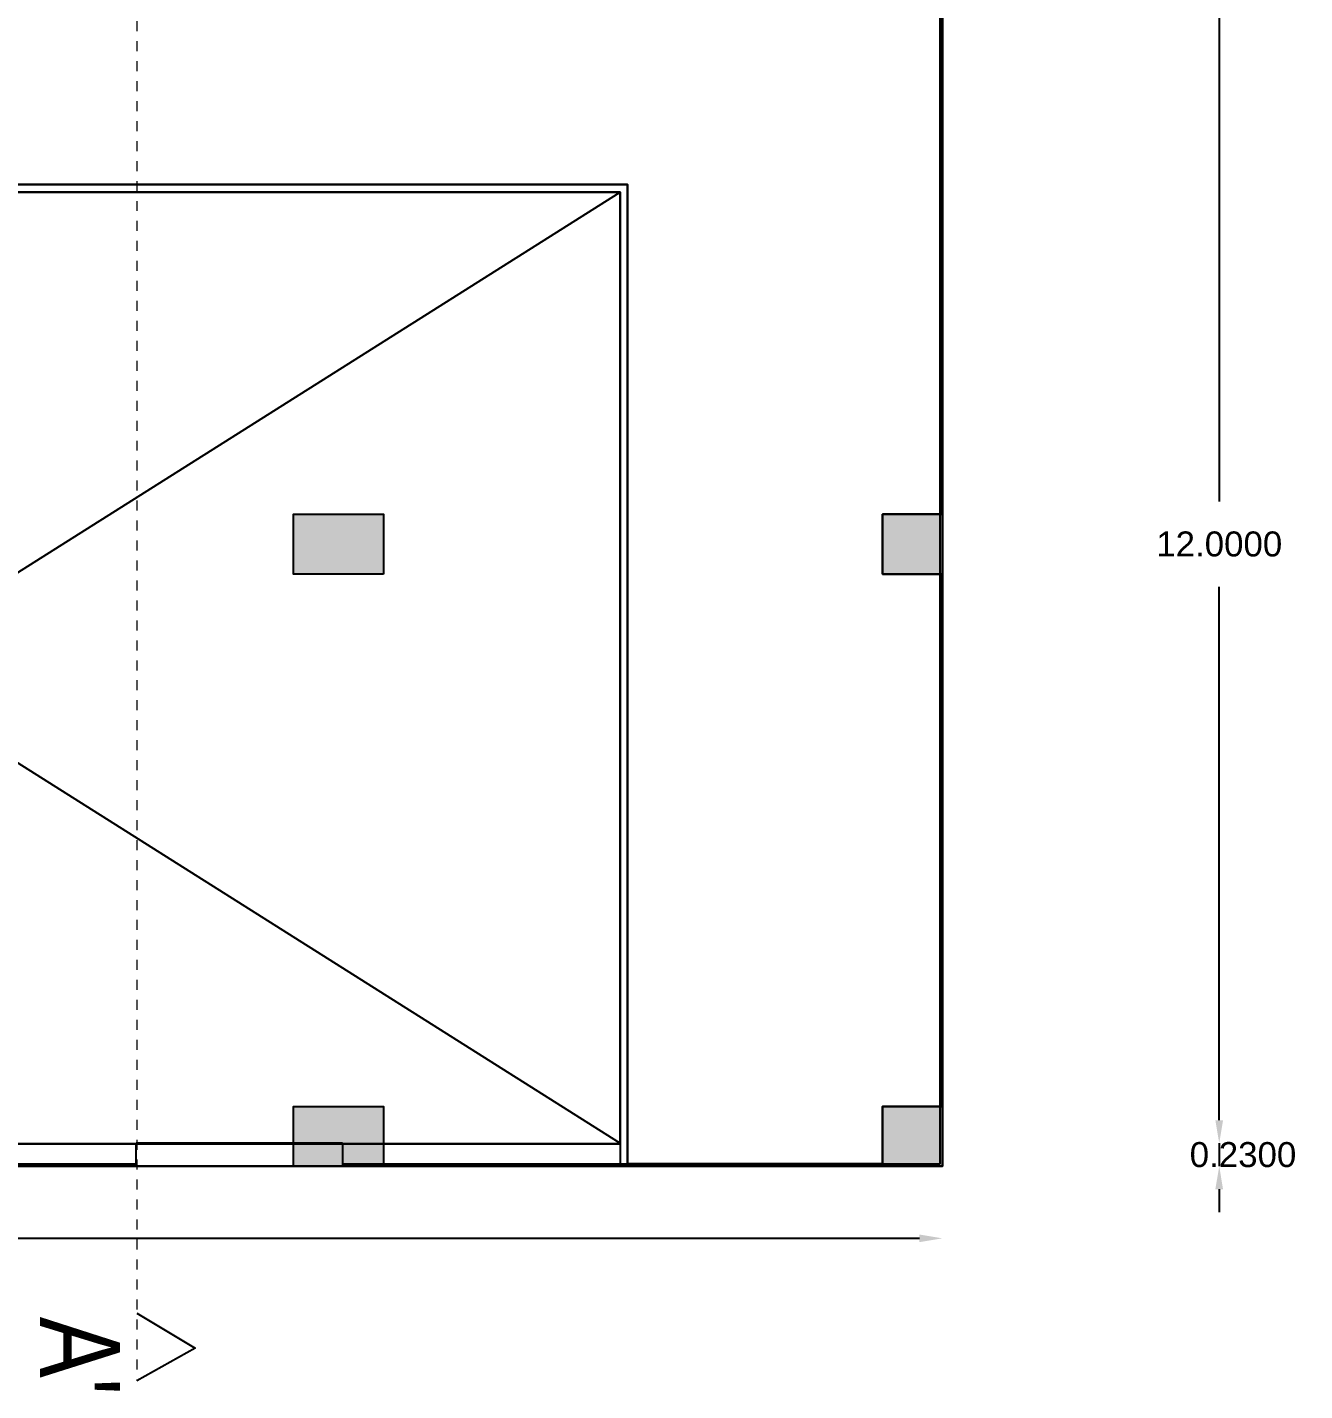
# Model space of a CAD drawing. Header units: metres. Extents: x -38 to 401, y 28 to 287.
# Drawn here: x 250.4 to 263.2, y 159.95 to 173.61 of the extents above; entities that cross this region are included whole.
import ezdxf

# ---------------------------------------------------------------- set-up
doc = ezdxf.new("R2010")
doc.units = ezdxf.units.M
doc.linetypes.add('CENTER', pattern=[2, 1.25, -0.25, 0.25, -0.25])
for name, color, linetype, lineweight in [('BLK_1_FLR_1_BLT_UP_AREA', 4, 'Continuous', 30), ('BLK_1_LVL_1_BLDG_FOOT_PRINT', 4, 'Continuous', 30), ('UCOLUMN', 6, 'Continuous', 30)]:
    doc.layers.add(name, color=color, linetype=linetype, lineweight=lineweight)
for name, color, linetype in [('BLK_1_FLR_1_BLT_UP_AREA_DEDUCT', 1, 'Continuous'), ('BLK_1_FLR_1_CARPET_AREA', 10, 'Continuous'), ('UBEAM', 1, 'Continuous'), ('UHATCH', 8, 'Continuous')]:
    doc.layers.add(name, color=color, linetype=linetype)
doc.styles.get("Standard").update_dxf_attribs({"font": 'arial.ttf'})
doc.dimstyles.get("Standard").update_dxf_attribs({"dimtxt": 0.18, "dimasz": 0.18, "dimexe": 0.18, "dimexo": 0.0625, "dimgap": 0.09, "dimtad": 0, "dimtih": 1, "dimtoh": 1, "dimdec": 4, "dimzin": 0, "dimdsep": 46, "dimtxsty": 'Standard', "dimcen": 0.09, "dimadec": 0, "dimazin": 0, "dimtfac": 1, "dimtdec": 4, "dimtofl": 0, "dimtmove": 0, "dimatfit": 3, "dimfxl": 0, "dimtolj": 1, "dimtzin": 0, "dimarcsym": 0})

# ---------------------------------------------------------------- blocks, each defined once
blk = doc.blocks.new('900 X 900')
at = {"linetype": 'Continuous'}
h = blk.add_hatch(color=256, dxfattribs=at)
h.dxf.hatch_style = 1
h.paths.add_polyline_path([(0, 150), (900, 150), (900, 750), (0, 750)])
blk.add_lwpolyline([(0, 150), (900, 150), (900, 750), (0, 750)], close=True, dxfattribs=at)
blk = doc.blocks.new('600X600')
at = {"layer": 'UHATCH', "linetype": 'Continuous'}
h = blk.add_hatch(color=256, dxfattribs=at)
h.dxf.hatch_style = 1
h.paths.add_polyline_path([(600, 600), (0, 600), (0, 0), (600, 0)])
at = {"layer": 'UCOLUMN', "linetype": 'Continuous'}
blk.add_lwpolyline([(0, 0), (600, 0), (600, 600), (0, 600)], close=True, dxfattribs=at)
blk = doc.blocks.new('750 x 750')
blk.add_blockref('600X600', (0, 75))
blk = doc.blocks.new('COLUMN LAYOUT')
at = {"layer": 'UBEAM', "color": 7, "linetype": 'Continuous', "xscale": -1}
for name, p in [('900 X 900', (-5375, -6680)), ('750 x 750', (225, -6605)), ('900 X 900', (-5375, -12610)), ('750 x 750', (225, -12535))]:
    blk.add_blockref(name, p, dxfattribs=at)
blk = doc.blocks.new('*D621')
at = {"color": 0, "lineweight": -2}
for p, q in [((238.25, 161.478), (247.877, 161.478)), ((259.34, 161.478), (249.713, 161.478))]:
    blk.add_line(p, q, dxfattribs=at)
at = {"color": 0}
for points in [[(238.25, 161.516), (238.25, 161.44), (238.02, 161.478)], [(259.34, 161.516), (259.34, 161.44), (259.57, 161.478)]]:
    blk.add_solid(points, dxfattribs=at)
at = {"layer": 'Defpoints', "color": 0}
for p in [(238.02, 162.2), (259.57, 162.2), (259.57, 161.478)]:
    blk.add_point(p, dxfattribs=at)
at = {"color": 0, "lineweight": 25, "insert": (248.795, 161.478), "char_height": 0.25, "attachment_point": 5}
blk.add_mtext('\\A1;21.5500', dxfattribs=at)
blk = doc.blocks.new('*D58')
at = {"color": 0, "lineweight": -2}
for p, q in [((263.962, 215.32), (263.962, 188.992)), ((263.962, 162.43), (263.962, 188.757))]:
    blk.add_line(p, q, dxfattribs=at)
at = {"color": 0}
for points in [[(263.924, 215.32), (264.001, 215.32), (263.962, 215.55)], [(263.924, 162.43), (264.001, 162.43), (263.962, 162.2)]]:
    blk.add_solid(points, dxfattribs=at)
at = {"layer": 'Defpoints', "color": 0}
for p in [(262.436, 215.55), (260.936, 162.2), (263.962, 162.2)]:
    blk.add_point(p, dxfattribs=at)
at = {"color": 0, "lineweight": 25, "insert": (263.962, 188.875), "char_height": 0.23, "attachment_point": 5}
blk.add_mtext('\\A1;53.35', dxfattribs=at)
blk = doc.blocks.new('*D622')
at = {"color": 0, "lineweight": -2}
for p, q in [((262.343, 174.2), (262.343, 168.857)), ((262.343, 162.66), (262.343, 168.002))]:
    blk.add_line(p, q, dxfattribs=at)
at = {"color": 0}
for points in [[(262.304, 174.2), (262.381, 174.2), (262.343, 174.43)], [(262.304, 162.66), (262.381, 162.66), (262.343, 162.43)]]:
    blk.add_solid(points, dxfattribs=at)
at = {"layer": 'Defpoints', "color": 0}
for p in [(259.546, 174.43), (262.343, 174.43), (253.56, 162.43)]:
    blk.add_point(p, dxfattribs=at)
at = {"color": 0, "lineweight": 25, "insert": (262.343, 168.43), "char_height": 0.25, "attachment_point": 5}
blk.add_mtext('\\A1;12.0000', dxfattribs=at)
blk = doc.blocks.new('*D623')
at = {"color": 0, "lineweight": -2}
for p, q in [((262.343, 162.66), (262.343, 162.89)), ((262.343, 162.43), (262.343, 162.2)), ((262.343, 161.97), (262.343, 161.74))]:
    blk.add_line(p, q, dxfattribs=at)
at = {"color": 0}
for points in [[(262.304, 162.66), (262.381, 162.66), (262.343, 162.43)], [(262.304, 161.97), (262.381, 161.97), (262.343, 162.2)]]:
    blk.add_solid(points, dxfattribs=at)
at = {"layer": 'Defpoints', "color": 0}
for p in [(253.56, 162.43), (253.56, 162.2), (262.343, 162.2)]:
    blk.add_point(p, dxfattribs=at)
at = {"color": 0, "lineweight": 25, "insert": (262.581, 162.315), "char_height": 0.25, "attachment_point": 5}
blk.add_mtext('\\A1;0.2300', dxfattribs=at)

msp = doc.modelspace()

# ---------------------------------------------------------------- linework, layer by layer
at = {"linetype": 'CENTER', "lineweight": 20, "ltscale": 0.05}
msp.add_line((251.50103, 217.26594), (251.50103, 160.05121), dxfattribs=at)
at = {"color": 7, "lineweight": 25}
for p, q in [((259.54625, 162.22379), (259.54625, 174.42979)), ((259.57025, 162.19979), (259.57025, 174.42979)), ((241.17525, 172.02979), (256.41525, 172.02979)), ((241.25025, 162.42979), (256.34025, 171.95479)), ((241.25025, 171.95479), (256.34025, 162.42979)), ((241.25025, 171.95479), (256.34025, 171.95479)), ((256.34025, 171.95479), (256.34025, 162.22379)), ((256.41525, 172.02979), (256.41525, 162.22379)), ((253.56025, 162.42979), (251.49435, 162.42979)), ((251.49435, 162.19979), (251.49435, 162.42979)), ((253.56025, 162.42979), (253.56025, 162.19979)), ((249.69435, 162.22379), (251.49435, 162.22379)), ((253.56025, 162.22379), (259.54625, 162.22379)), ((249.69435, 162.19979), (251.49435, 162.19979)), ((251.49435, 162.19979), (253.56025, 162.19979)), ((253.56025, 162.19979), (259.57025, 162.19979))]:
    msp.add_line(p, q, dxfattribs=at)
msp.add_lwpolyline([(251.50103, 160.72718), (252.08391, 160.37733), (251.50103, 160.05121)], dxfattribs=at)
at = {"layer": 'BLK_1_FLR_1_BLT_UP_AREA', "color": 12, "lineweight": 30}
msp.add_lwpolyline([(238.02025, 162.19968), (238.02025, 215.54979), (261.07025, 215.54979), (261.07025, 205.57979), (259.57025, 205.57979), (259.57025, 162.19968)], close=True, dxfattribs=at)
at = {"layer": 'BLK_1_FLR_1_BLT_UP_AREA_DEDUCT', "color": 12, "lineweight": 30}
msp.add_lwpolyline([(241.25025, 171.95479), (256.34025, 171.95479), (256.34025, 162.42479), (241.25025, 162.42479)], close=True, dxfattribs=at)
at = {"layer": 'BLK_1_FLR_1_CARPET_AREA', "color": 15, "linetype": 'Continuous', "lineweight": 30}
msp.add_lwpolyline([(259.54625, 174.35979), (259.54625, 168.72979), (258.97025, 168.72979), (258.97025, 168.12979), (259.54625, 168.12979), (259.54625, 162.79979), (258.97025, 162.79979), (258.97025, 162.22379), (256.41525, 162.22379), (256.41525, 172.02979), (241.17525, 172.02979)], dxfattribs=at)
at = {"layer": 'BLK_1_LVL_1_BLDG_FOOT_PRINT', "color": 1}
msp.add_lwpolyline([(238.02023, 162.19979), (238.02023, 215.54979), (261.07023, 215.54979), (261.07023, 205.57979), (259.57023, 205.57979), (259.57023, 162.19979)], close=True, dxfattribs=at)

# ---------------------------------------------------------------- block references
at = {"color": 7, "lineweight": 25, "xscale": 0.001, "yscale": 0.001, "zscale": 0.001}
msp.add_blockref('COLUMN LAYOUT', (259.34525, 174.65979), dxfattribs=at)
msp.add_blockref('COLUMN LAYOUT', (259.34525, 174.65979), dxfattribs=at)

# ---------------------------------------------------------------- texts
at = {"color": 7, "lineweight": 25, "insert": (251.32973, 161.18159), "char_height": 0.8, "width": 1.7202398, "attachment_point": 1, "rotation": 270}
msp.add_mtext("{\\fArial Narrow|b0|i0|c0|p34;\\W1.92006; \\W1;A'}", dxfattribs=at)

# ---------------------------------------------------------------- dimensions: what is measured, and where the dimension line sits
at = {"color": 7, "lineweight": 25}
dim = msp.add_linear_dim(base=(263.96222, 162.19979), p1=(262.43587, 215.54979), p2=(260.93587, 162.19979), angle=90, text='53.35', dimstyle='Standard', override={"dimscale": 1, "dimtxt": 0.23, "dimasz": 0.23, "dimgap": 0, "dimse1": 1, "dimse2": 1, "dimtmove": 1}, dxfattribs=at)
dim.commit()
dim.dimension.update_dxf_attribs({"geometry": '*D58', "text_midpoint": (263.96222, 188.87479)})
at = {"lineweight": 25}
dim = msp.add_linear_dim(base=(262.34265, 174.42979), p1=(253.56025, 162.42979), p2=(259.54625, 174.42979), angle=90, dimstyle='Standard', override={"dimscale": 1, "dimtxt": 0.25, "dimasz": 0.23, "dimgap": 0.3, "dimpost": '\\X', "dimse1": 1, "dimse2": 1, "dimfxl": 25.4}, dxfattribs=at)
dim.commit()
dim.dimension.update_dxf_attribs({"geometry": '*D622', "text_midpoint": (262.34265, 168.42979)})
dim = msp.add_linear_dim(base=(262.34265, 162.19979), p1=(253.56025, 162.42979), p2=(253.56025, 162.19979), angle=90, dimstyle='Standard', override={"dimscale": 1, "dimtxt": 0.25, "dimasz": 0.23, "dimgap": 0.3, "dimpost": '\\X', "dimse1": 1, "dimse2": 1, "dimtmove": 1, "dimfxl": 25.4}, dxfattribs=at)
dim.commit()
dim.dimension.update_dxf_attribs({"geometry": '*D623', "text_midpoint": (262.58125, 162.31479), "dimtype": 128})
dim = msp.add_linear_dim(base=(259.57025, 161.47814), p1=(238.02025, 162.19979), p2=(259.57025, 162.19979), dimstyle='Standard', override={"dimscale": 1, "dimtxt": 0.25, "dimasz": 0.23, "dimgap": 0.3, "dimpost": '\\X', "dimse1": 1, "dimse2": 1, "dimfxl": 25.4}, dxfattribs=at)
dim.commit()
dim.dimension.update_dxf_attribs({"geometry": '*D621', "text_midpoint": (248.79525, 161.47814)})

doc.saveas('drawing.dxf')
